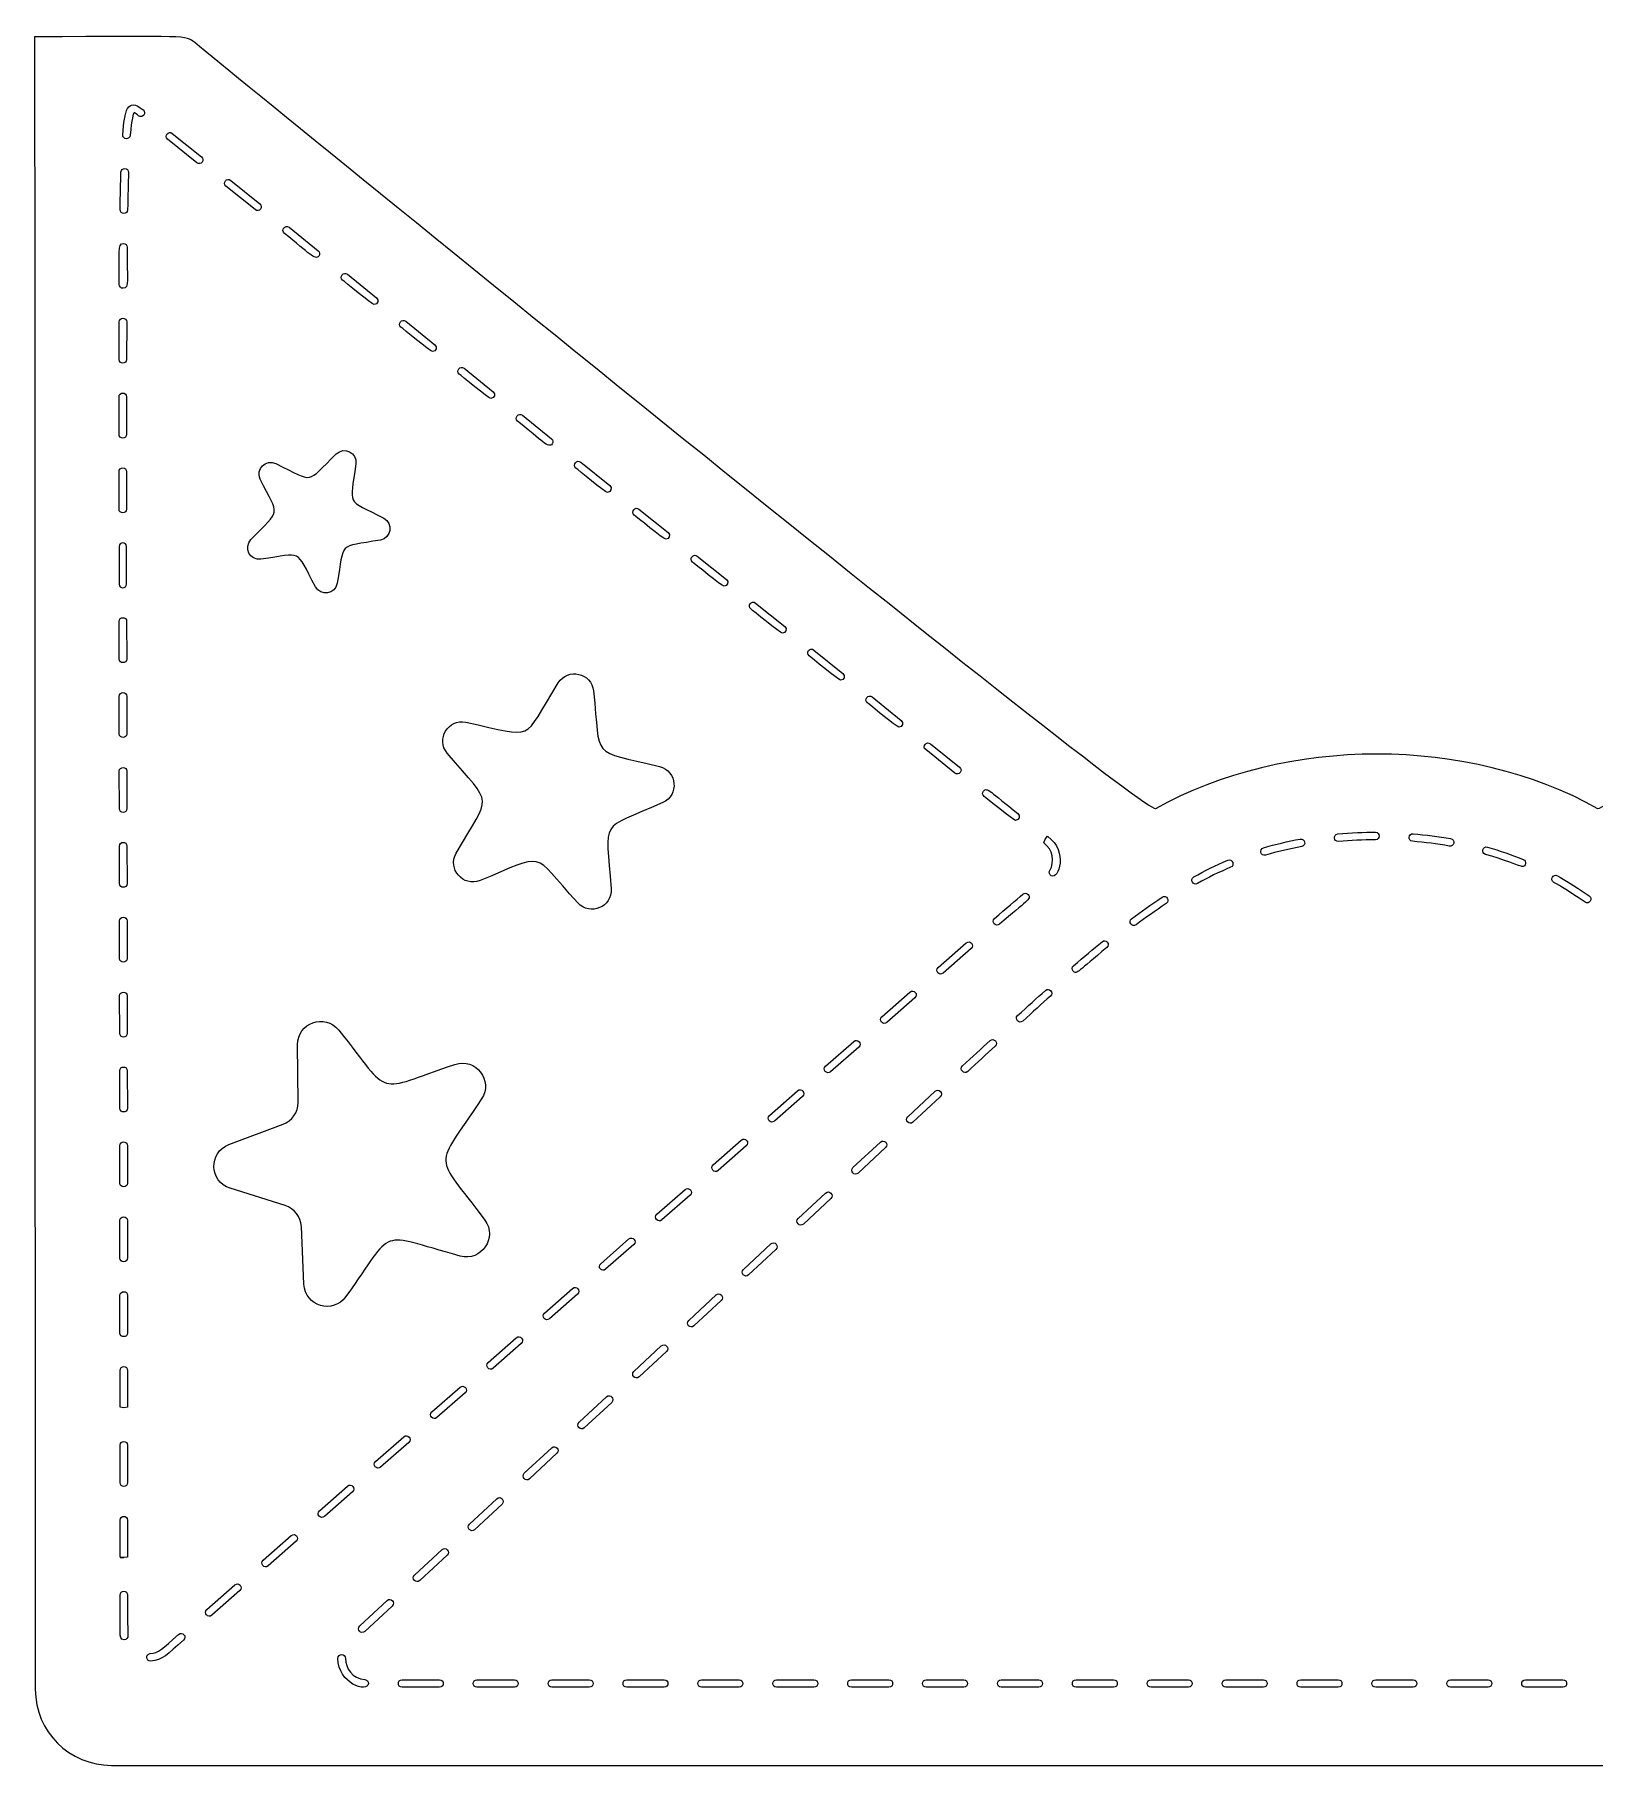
# Model space of a CAD drawing. Header units: inches. Extents: x 0.9 to 13, y 0.3 to 9.6.
# Drawn here: x 8.08 to 10.953, y 4.057 to 7.247 of the extents above; entities that cross this region are included whole.
import ezdxf

# ---------------------------------------------------------------- set-up
doc = ezdxf.new("R2010")
doc.units = ezdxf.units.IN
doc.header["$MEASUREMENT"] = 0
doc.layers.add('_U+0421_U+043B_U+043E_U+0439 1', color=7, linetype='Continuous')

msp = doc.modelspace()

# ---------------------------------------------------------------- linework, layer by layer
at = {"layer": '_U+0421_U+043B_U+043E_U+0439 1', "color": 12, "lineweight": 9, "true_color": 0xe30613}
msp.add_open_spline([(13.0232, 7.2427), (13.0232, 7.2427), (13.0225, 4.4555), (13.0221, 4.197), (13.0219, 4.1197), (12.9593, 4.0572), (12.882, 4.0572), (12.882, 4.0572), (8.2212, 4.0572), (8.2212, 4.0572), (8.1439, 4.0572), (8.0812, 4.1197), (8.0811, 4.197), (8.0806, 4.4556), (8.0799, 7.2427), (8.0799, 7.2427), (8.367, 7.2427), (8.3566, 7.2464), (8.3747, 7.2317), (8.5374, 7.0989), (10.1219, 5.8074), (10.1445, 5.8201), (10.3843, 5.9544), (10.7198, 5.9541), (10.9592, 5.8201), (10.9818, 5.8074), (12.5664, 7.099), (12.7291, 7.2317), (12.7473, 7.2465), (12.7372, 7.2427), (13.0232, 7.2427)], degree=3, knots=[0, 0, 0, 0, 1, 1, 1, 2, 2, 2, 3, 3, 3, 4, 4, 4, 5, 5, 5, 6, 6, 6, 7, 7, 7, 8, 8, 8, 9, 9, 9, 10, 10, 10, 10], dxfattribs=at)
at = {"layer": '_U+0421_U+043B_U+043E_U+0439 1', "color": 7, "lineweight": 9, "true_color": 0xffffff}
for points, knots in [([(8.2422, 7.0621), (8.2415, 7.053), (8.2554, 7.0519), (8.2561, 7.0611), (8.2585, 7.0915), (8.2615, 7.1006), (8.263, 7.1032), (8.2649, 7.1021), (8.2693, 7.0985), (8.2711, 7.0971), (8.2782, 7.0913), (8.2869, 7.1021), (8.2798, 7.1078), (8.2499, 7.1319), (8.2457, 7.1057), (8.2422, 7.0621)], [0, 0, 0, 0, 1, 1, 1, 2, 2, 2, 3, 3, 3, 4, 4, 4, 5, 5, 5, 5]), ([(8.3335, 7.0646), (8.3264, 7.0703), (8.3177, 7.0595), (8.3248, 7.0538), (8.3248, 7.0538), (8.3785, 7.0105), (8.3785, 7.0105), (8.3857, 7.0047), (8.3944, 7.0156), (8.3872, 7.0213), (8.3872, 7.0213), (8.3335, 7.0646), (8.3335, 7.0646)], [0, 0, 0, 0, 1, 1, 1, 2, 2, 2, 3, 3, 3, 4, 4, 4, 4]), ([(8.2389, 6.993), (8.2383, 6.9733), (8.2378, 6.9504), (8.2373, 6.924), (8.2372, 6.9148), (8.2511, 6.9146), (8.2512, 6.9238), (8.2517, 6.9501), (8.2522, 6.9729), (8.2528, 6.9926), (8.253, 7.0018), (8.2392, 7.0022), (8.2389, 6.993)], [0, 0, 0, 0, 1, 1, 1, 2, 2, 2, 3, 3, 3, 4, 4, 4, 4]), ([(8.486, 6.924), (8.4932, 6.9182), (8.5019, 6.929), (8.4947, 6.9348), (8.4947, 6.9348), (8.441, 6.978), (8.441, 6.978), (8.4338, 6.9838), (8.4251, 6.973), (8.4323, 6.9672), (8.4323, 6.9672), (8.486, 6.924), (8.486, 6.924)], [0, 0, 0, 0, 1, 1, 1, 2, 2, 2, 3, 3, 3, 4, 4, 4, 4]), ([(8.6032, 6.8384), (8.6056, 6.8414), (8.6052, 6.8458), (8.6022, 6.8482), (8.6022, 6.8482), (8.5484, 6.8915), (8.5484, 6.8915), (8.5416, 6.8971), (8.5327, 6.8863), (8.5401, 6.8803), (8.586, 6.8434), (8.5965, 6.83), (8.6032, 6.8384)], [0, 0, 0, 0, 1, 1, 1, 2, 2, 2, 3, 3, 3, 4, 4, 4, 4]), ([(8.2435, 6.8619), (8.2315, 6.862), (8.2363, 6.8431), (8.2359, 6.786), (8.2359, 6.7822), (8.239, 6.7791), (8.2428, 6.779), (8.2546, 6.779), (8.2498, 6.796), (8.2503, 6.8549), (8.2504, 6.8587), (8.2473, 6.8618), (8.2435, 6.8619)], [0, 0, 0, 0, 1, 1, 1, 2, 2, 2, 3, 3, 3, 4, 4, 4, 4]), ([(8.7053, 6.7493), (8.7118, 6.7493), (8.7147, 6.7576), (8.7096, 6.7617), (8.7096, 6.7617), (8.6559, 6.8049), (8.6559, 6.8049), (8.6488, 6.8107), (8.64, 6.7999), (8.6472, 6.7941), (8.6503, 6.7916), (8.7013, 6.7493), (8.7053, 6.7493)], [0, 0, 0, 0, 1, 1, 1, 2, 2, 2, 3, 3, 3, 4, 4, 4, 4]), ([(8.2495, 6.717), (8.2495, 6.7262), (8.2356, 6.7262), (8.2356, 6.717), (8.2356, 6.717), (8.2354, 6.6481), (8.2354, 6.6481), (8.2354, 6.6389), (8.2493, 6.6389), (8.2493, 6.648), (8.2493, 6.648), (8.2495, 6.717), (8.2495, 6.717)], [0, 0, 0, 0, 1, 1, 1, 2, 2, 2, 3, 3, 3, 4, 4, 4, 4]), ([(8.8127, 6.6627), (8.8192, 6.6627), (8.8222, 6.671), (8.817, 6.6751), (8.817, 6.6751), (8.7633, 6.7184), (8.7633, 6.7184), (8.7562, 6.7241), (8.7475, 6.7133), (8.7546, 6.7076), (8.7577, 6.7051), (8.8087, 6.6627), (8.8127, 6.6627)], [0, 0, 0, 0, 1, 1, 1, 2, 2, 2, 3, 3, 3, 4, 4, 4, 4]), ([(8.9201, 6.5762), (8.9266, 6.5762), (8.9296, 6.5844), (8.9245, 6.5885), (8.9245, 6.5885), (8.8708, 6.6318), (8.8708, 6.6318), (8.8636, 6.6376), (8.8549, 6.6268), (8.862, 6.621), (8.8652, 6.6185), (8.9161, 6.5762), (8.9201, 6.5762)], [0, 0, 0, 0, 1, 1, 1, 2, 2, 2, 3, 3, 3, 4, 4, 4, 4]), ([(8.2353, 6.5791), (8.2353, 6.5791), (8.2353, 6.5101), (8.2353, 6.5101), (8.2353, 6.5009), (8.2492, 6.5009), (8.2492, 6.5101), (8.2492, 6.5101), (8.2492, 6.5791), (8.2492, 6.5791), (8.2492, 6.5882), (8.2353, 6.5883), (8.2353, 6.5791)], [0, 0, 0, 0, 1, 1, 1, 2, 2, 2, 3, 3, 3, 4, 4, 4, 4]), ([(9.0329, 6.4922), (9.0353, 6.4952), (9.0349, 6.4995), (9.0319, 6.5019), (9.0319, 6.5019), (8.9782, 6.5452), (8.9782, 6.5452), (8.971, 6.551), (8.9623, 6.5402), (8.9695, 6.5344), (9.0156, 6.4972), (9.0262, 6.4838), (9.0329, 6.4922)], [0, 0, 0, 0, 1, 1, 1, 2, 2, 2, 3, 3, 3, 4, 4, 4, 4]), ([(8.4955, 6.4273), (8.5305, 6.3558), (8.5346, 6.3747), (8.4782, 6.3159), (8.4641, 6.3012), (8.4765, 6.277), (8.4967, 6.2798), (8.5755, 6.291), (8.5587, 6.3007), (8.5972, 6.2289), (8.6068, 6.211), (8.6338, 6.2153), (8.6372, 6.2354), (8.6509, 6.3138), (8.6366, 6.3008), (8.7167, 6.3152), (8.7368, 6.3188), (8.741, 6.3458), (8.723, 6.3553), (8.6526, 6.3926), (8.6605, 6.3749), (8.6716, 6.4556), (8.6743, 6.4758), (8.65, 6.4881), (8.6354, 6.4739), (8.5782, 6.4185), (8.5975, 6.4205), (8.5242, 6.456), (8.5058, 6.4649), (8.4866, 6.4456), (8.4955, 6.4273)], [0, 0, 0, 0, 1, 1, 1, 2, 2, 2, 3, 3, 3, 4, 4, 4, 5, 5, 5, 6, 6, 6, 7, 7, 7, 8, 8, 8, 9, 9, 9, 10, 10, 10, 10]), ([(8.2492, 6.3721), (8.2492, 6.3721), (8.2492, 6.4411), (8.2492, 6.4411), (8.2492, 6.4503), (8.2353, 6.4503), (8.2353, 6.4411), (8.2353, 6.4411), (8.2353, 6.3721), (8.2353, 6.3721), (8.2353, 6.3629), (8.2492, 6.3629), (8.2492, 6.3721)], [0, 0, 0, 0, 1, 1, 1, 2, 2, 2, 3, 3, 3, 4, 4, 4, 4]), ([(9.1349, 6.403), (9.1414, 6.403), (9.1443, 6.4113), (9.1393, 6.4154), (9.1393, 6.4154), (9.0856, 6.4587), (9.0856, 6.4587), (9.0784, 6.4644), (9.0697, 6.4536), (9.0768, 6.4479), (9.08, 6.4453), (9.1309, 6.403), (9.1349, 6.403)], [0, 0, 0, 0, 1, 1, 1, 2, 2, 2, 3, 3, 3, 4, 4, 4, 4]), ([(9.2423, 6.3165), (9.2488, 6.3165), (9.2517, 6.3247), (9.2466, 6.3288), (9.2466, 6.3288), (9.193, 6.3721), (9.193, 6.3721), (9.1858, 6.3779), (9.1771, 6.367), (9.1842, 6.3613), (9.1873, 6.3588), (9.2383, 6.3165), (9.2423, 6.3165)], [0, 0, 0, 0, 1, 1, 1, 2, 2, 2, 3, 3, 3, 4, 4, 4, 4]), ([(8.2354, 6.2341), (8.2354, 6.2341), (8.2354, 6.3031), (8.2354, 6.3031), (8.2353, 6.3123), (8.2492, 6.3123), (8.2492, 6.3031), (8.2492, 6.3031), (8.2493, 6.2341), (8.2493, 6.2341), (8.2493, 6.225), (8.2354, 6.2249), (8.2354, 6.2341)], [0, 0, 0, 0, 1, 1, 1, 2, 2, 2, 3, 3, 3, 4, 4, 4, 4]), ([(9.3497, 6.2299), (9.3562, 6.2299), (9.3591, 6.2382), (9.354, 6.2423), (9.354, 6.2423), (9.3003, 6.2855), (9.3003, 6.2855), (9.2932, 6.2913), (9.2845, 6.2805), (9.2916, 6.2747), (9.2947, 6.2722), (9.3457, 6.2299), (9.3497, 6.2299)], [0, 0, 0, 0, 1, 1, 1, 2, 2, 2, 3, 3, 3, 4, 4, 4, 4]), ([(9.457, 6.1434), (9.4635, 6.1434), (9.4665, 6.1516), (9.4614, 6.1557), (9.4614, 6.1557), (9.4077, 6.199), (9.4077, 6.199), (9.4005, 6.2048), (9.3918, 6.1939), (9.399, 6.1882), (9.4021, 6.1857), (9.453, 6.1434), (9.457, 6.1434)], [0, 0, 0, 0, 1, 1, 1, 2, 2, 2, 3, 3, 3, 4, 4, 4, 4]), ([(8.2495, 6.0962), (8.2495, 6.0962), (8.2494, 6.1652), (8.2494, 6.1652), (8.2494, 6.1744), (8.2355, 6.1743), (8.2355, 6.1651), (8.2355, 6.1651), (8.2356, 6.0961), (8.2356, 6.0961), (8.2356, 6.0869), (8.2495, 6.087), (8.2495, 6.0962)], [0, 0, 0, 0, 1, 1, 1, 2, 2, 2, 3, 3, 3, 4, 4, 4, 4]), ([(9.5643, 6.0569), (9.5708, 6.0569), (9.5738, 6.0652), (9.5687, 6.0692), (9.5687, 6.0692), (9.515, 6.1125), (9.515, 6.1125), (9.5079, 6.1183), (9.4992, 6.1074), (9.5063, 6.1017), (9.5094, 6.0992), (9.5604, 6.0569), (9.5643, 6.0569)], [0, 0, 0, 0, 1, 1, 1, 2, 2, 2, 3, 3, 3, 4, 4, 4, 4]), ([(8.8564, 5.7381), (8.8397, 5.709), (8.8691, 5.6753), (8.9002, 5.6878), (9.024, 5.738), (8.9928, 5.7433), (9.0804, 5.6465), (9.1029, 5.6217), (9.1441, 5.6393), (9.1417, 5.6727), (9.1323, 5.8059), (9.1176, 5.778), (9.2367, 5.8313), (9.2673, 5.845), (9.2633, 5.8896), (9.2308, 5.8977), (9.1011, 5.9299), (9.1232, 5.9073), (9.1092, 6.0371), (9.1056, 6.0704), (9.062, 6.0804), (9.0443, 6.0519), (8.9754, 5.9414), (9.0059, 5.9517), (8.8742, 5.9794), (8.8414, 5.9863), (8.8184, 5.9479), (8.8399, 5.9223), (8.9259, 5.82), (8.9214, 5.8513), (8.8564, 5.7381)], [0, 0, 0, 0, 1, 1, 1, 2, 2, 2, 3, 3, 3, 4, 4, 4, 5, 5, 5, 6, 6, 6, 7, 7, 7, 8, 8, 8, 9, 9, 9, 10, 10, 10, 10]), ([(8.2497, 5.9582), (8.2497, 5.9582), (8.2496, 6.0272), (8.2496, 6.0272), (8.2496, 6.0364), (8.2357, 6.0361), (8.2357, 6.0271), (8.2357, 6.0271), (8.2358, 5.9581), (8.2358, 5.9581), (8.2358, 5.9489), (8.2497, 5.949), (8.2497, 5.9582)], [0, 0, 0, 0, 1, 1, 1, 2, 2, 2, 3, 3, 3, 4, 4, 4, 4]), ([(9.6717, 5.9705), (9.6782, 5.9705), (9.6812, 5.9788), (9.6761, 5.9829), (9.6761, 5.9829), (9.6224, 6.0261), (9.6224, 6.0261), (9.6153, 6.0318), (9.6065, 6.021), (9.6137, 6.0152), (9.6168, 6.0127), (9.6677, 5.9705), (9.6717, 5.9705)], [0, 0, 0, 0, 1, 1, 1, 2, 2, 2, 3, 3, 3, 4, 4, 4, 4]), ([(9.7747, 5.8858), (9.7819, 5.88), (9.7906, 5.8909), (9.7834, 5.8966), (9.7834, 5.8966), (9.7297, 5.9397), (9.7297, 5.9397), (9.7225, 5.9454), (9.7139, 5.9346), (9.721, 5.9289), (9.721, 5.9289), (9.7747, 5.8858), (9.7747, 5.8858)], [0, 0, 0, 0, 1, 1, 1, 2, 2, 2, 3, 3, 3, 4, 4, 4, 4]), ([(8.2499, 5.8202), (8.2499, 5.8202), (8.2498, 5.8892), (8.2498, 5.8892), (8.2498, 5.8985), (8.2359, 5.898), (8.2359, 5.8891), (8.2359, 5.8891), (8.236, 5.8202), (8.236, 5.8202), (8.236, 5.8109), (8.2499, 5.811), (8.2499, 5.8202)], [0, 0, 0, 0, 1, 1, 1, 2, 2, 2, 3, 3, 3, 4, 4, 4, 4]), ([(9.8867, 5.7986), (9.8933, 5.7986), (9.8962, 5.8069), (9.891, 5.811), (9.8402, 5.8509), (9.8341, 5.8609), (9.8274, 5.8525), (9.825, 5.8495), (9.8255, 5.8452), (9.8285, 5.8428), (9.8316, 5.8403), (9.8828, 5.7986), (9.8867, 5.7986)], [0, 0, 0, 0, 1, 1, 1, 2, 2, 2, 3, 3, 3, 4, 4, 4, 4]), ([(10.4812, 5.7597), (10.5037, 5.7618), (10.5267, 5.7628), (10.5494, 5.7629), (10.5586, 5.7629), (10.5586, 5.7768), (10.5494, 5.7768), (10.5288, 5.7768), (10.5042, 5.7758), (10.4799, 5.7735), (10.4707, 5.7727), (10.472, 5.7588), (10.4812, 5.7597)], [0, 0, 0, 0, 1, 1, 1, 2, 2, 2, 3, 3, 3, 4, 4, 4, 4]), ([(10.6177, 5.7601), (10.6405, 5.7582), (10.6633, 5.7552), (10.6854, 5.7512), (10.6945, 5.7496), (10.6969, 5.7633), (10.6879, 5.7649), (10.6653, 5.7689), (10.6421, 5.7719), (10.6189, 5.7739), (10.6098, 5.7748), (10.6085, 5.7609), (10.6177, 5.7601)], [0, 0, 0, 0, 1, 1, 1, 2, 2, 2, 3, 3, 3, 4, 4, 4, 4]), ([(8.2501, 5.6822), (8.2501, 5.6822), (8.25, 5.7512), (8.25, 5.7512), (8.25, 5.7603), (8.2361, 5.7603), (8.2361, 5.7511), (8.2361, 5.7511), (8.2362, 5.6821), (8.2362, 5.6821), (8.2362, 5.6729), (8.2501, 5.673), (8.2501, 5.6822)], [0, 0, 0, 0, 1, 1, 1, 2, 2, 2, 3, 3, 3, 4, 4, 4, 4]), ([(9.9457, 5.769), (9.9457, 5.769), (9.9452, 5.7694), (9.9452, 5.7694), (9.9452, 5.7694), (9.9411, 5.7638), (9.9411, 5.7638), (9.9411, 5.7638), (9.9386, 5.757), (9.9386, 5.757), (9.9556, 5.7447), (9.9589, 5.7225), (9.9496, 5.7062), (9.9477, 5.7029), (9.9489, 5.6986), (9.9522, 5.6967), (9.9661, 5.6888), (9.9838, 5.7414), (9.9457, 5.769)], [0, 0, 0, 0, 1, 1, 1, 2, 2, 2, 3, 3, 3, 4, 4, 4, 5, 5, 5, 6, 6, 6, 6]), ([(10.3471, 5.7347), (10.3685, 5.7409), (10.3908, 5.7462), (10.4135, 5.7504), (10.4225, 5.7521), (10.42, 5.7658), (10.4109, 5.7641), (10.3878, 5.7598), (10.3651, 5.7544), (10.3432, 5.748), (10.3344, 5.7455), (10.3383, 5.7321), (10.3471, 5.7347)], [0, 0, 0, 0, 1, 1, 1, 2, 2, 2, 3, 3, 3, 4, 4, 4, 4]), ([(10.752, 5.7359), (10.7828, 5.7272), (10.8191, 5.7133), (10.8191, 5.7133), (10.8267, 5.7133), (10.8288, 5.7238), (10.8217, 5.7267), (10.8007, 5.7352), (10.7785, 5.7428), (10.7558, 5.7493), (10.747, 5.7518), (10.7431, 5.7384), (10.752, 5.7359)], [0, 0, 0, 0, 1, 1, 1, 2, 2, 2, 3, 3, 3, 4, 4, 4, 4]), ([(10.2774, 5.725), (10.2554, 5.7159), (10.2343, 5.7056), (10.2147, 5.6943), (10.2068, 5.6898), (10.2136, 5.6777), (10.2217, 5.6823), (10.2407, 5.6932), (10.2613, 5.7033), (10.2827, 5.7122), (10.2911, 5.7157), (10.286, 5.7285), (10.2774, 5.725)], [0, 0, 0, 0, 1, 1, 1, 2, 2, 2, 3, 3, 3, 4, 4, 4, 4]), ([(10.9431, 5.6594), (10.9112, 5.6807), (10.899, 5.6883), (10.8846, 5.6965), (10.8766, 5.701), (10.8698, 5.6889), (10.8778, 5.6844), (10.8917, 5.6765), (10.9034, 5.6692), (10.9354, 5.6478), (10.943, 5.6427), (10.9507, 5.6542), (10.9431, 5.6594)], [0, 0, 0, 0, 1, 1, 1, 2, 2, 2, 3, 3, 3, 4, 4, 4, 4]), ([(9.9099, 5.6618), (9.9074, 5.6647), (9.9031, 5.6651), (9.9001, 5.6627), (9.8865, 5.6512), (9.8695, 5.6366), (9.8478, 5.618), (9.8409, 5.612), (9.85, 5.6014), (9.8569, 5.6074), (9.9065, 5.6502), (9.9167, 5.6537), (9.9099, 5.6618)], [0, 0, 0, 0, 1, 1, 1, 2, 2, 2, 3, 3, 3, 4, 4, 4, 4]), ([(10.1565, 5.657), (10.1355, 5.6429), (10.1176, 5.6303), (10.1002, 5.6174), (10.0928, 5.6119), (10.1011, 5.6008), (10.1084, 5.6063), (10.1257, 5.619), (10.1434, 5.6315), (10.1642, 5.6454), (10.1719, 5.6506), (10.164, 5.6621), (10.1565, 5.657)], [0, 0, 0, 0, 1, 1, 1, 2, 2, 2, 3, 3, 3, 4, 4, 4, 4]), ([(8.2503, 5.5442), (8.2503, 5.5442), (8.2502, 5.6132), (8.2502, 5.6132), (8.2502, 5.6224), (8.2363, 5.6223), (8.2363, 5.6132), (8.2363, 5.6132), (8.2364, 5.5442), (8.2364, 5.5442), (8.2364, 5.5349), (8.2503, 5.535), (8.2503, 5.5442)], [0, 0, 0, 0, 1, 1, 1, 2, 2, 2, 3, 3, 3, 4, 4, 4, 4]), ([(9.7531, 5.5171), (9.7531, 5.5171), (9.8049, 5.5624), (9.8049, 5.5624), (9.8119, 5.5684), (9.8027, 5.5789), (9.7958, 5.5728), (9.7958, 5.5728), (9.7439, 5.5276), (9.7439, 5.5276), (9.737, 5.5215), (9.7462, 5.5111), (9.7531, 5.5171)], [0, 0, 0, 0, 1, 1, 1, 2, 2, 2, 3, 3, 3, 4, 4, 4, 4]), ([(10.0546, 5.5643), (10.0617, 5.5701), (10.0529, 5.5809), (10.0458, 5.575), (10.0298, 5.5619), (10.0126, 5.5474), (9.9932, 5.5306), (9.9903, 5.5281), (9.99, 5.5237), (9.9925, 5.5208), (9.9993, 5.513), (10.0022, 5.5215), (10.0546, 5.5643)], [0, 0, 0, 0, 1, 1, 1, 2, 2, 2, 3, 3, 3, 4, 4, 4, 4]), ([(9.6495, 5.4263), (9.6495, 5.4263), (9.7013, 5.4718), (9.7013, 5.4718), (9.7082, 5.4778), (9.699, 5.4883), (9.6921, 5.4822), (9.6921, 5.4822), (9.6403, 5.4368), (9.6403, 5.4368), (9.6334, 5.4307), (9.6426, 5.4203), (9.6495, 5.4263)], [0, 0, 0, 0, 1, 1, 1, 2, 2, 2, 3, 3, 3, 4, 4, 4, 4]), ([(9.9415, 5.4852), (9.9258, 5.4711), (9.9089, 5.4559), (9.8904, 5.4391), (9.8836, 5.433), (9.893, 5.4227), (9.8998, 5.4288), (9.9182, 5.4456), (9.9351, 5.4608), (9.9508, 5.4748), (9.9576, 5.4809), (9.9484, 5.4913), (9.9415, 5.4852)], [0, 0, 0, 0, 1, 1, 1, 2, 2, 2, 3, 3, 3, 4, 4, 4, 4]), ([(8.2505, 5.4062), (8.2505, 5.4062), (8.2504, 5.4752), (8.2504, 5.4752), (8.2504, 5.4844), (8.2365, 5.4843), (8.2365, 5.4752), (8.2365, 5.4752), (8.2366, 5.4062), (8.2366, 5.4062), (8.2366, 5.3969), (8.2505, 5.397), (8.2505, 5.4062)], [0, 0, 0, 0, 1, 1, 1, 2, 2, 2, 3, 3, 3, 4, 4, 4, 4]), ([(8.909, 5.062), (8.8145, 5.1897), (8.8144, 5.1509), (8.903, 5.2852), (8.9252, 5.3189), (8.8923, 5.3618), (8.854, 5.3489), (8.7033, 5.2985), (8.7402, 5.2865), (8.6399, 5.4122), (8.6147, 5.4438), (8.5637, 5.4257), (8.5641, 5.3853), (8.5641, 5.3853), (8.565, 5.2788), (8.565, 5.2788), (8.5652, 5.261), (8.5542, 5.2449), (8.5374, 5.2386), (8.5374, 5.2386), (8.4378, 5.2012), (8.4378, 5.2012), (8.3999, 5.187), (8.4014, 5.133), (8.4399, 5.1208), (8.4399, 5.1208), (8.5415, 5.0888), (8.5415, 5.0888), (8.5585, 5.0834), (8.5704, 5.068), (8.5712, 5.0502), (8.5712, 5.0502), (8.576, 4.9438), (8.576, 4.9438), (8.5778, 4.9034), (8.6296, 4.8881), (8.6531, 4.921), (8.7453, 5.0504), (8.7085, 5.0384), (8.8635, 4.9957), (8.9025, 4.985), (8.933, 5.0295), (8.909, 5.062)], [0, 0, 0, 0, 1, 1, 1, 2, 2, 2, 3, 3, 3, 4, 4, 4, 5, 5, 5, 6, 6, 6, 7, 7, 7, 8, 8, 8, 9, 9, 9, 10, 10, 10, 11, 11, 11, 12, 12, 12, 13, 13, 13, 14, 14, 14, 14]), ([(9.5459, 5.3354), (9.5459, 5.3354), (9.5977, 5.3809), (9.5977, 5.3809), (9.6046, 5.3869), (9.5955, 5.3974), (9.5885, 5.3913), (9.5885, 5.3913), (9.5368, 5.3459), (9.5368, 5.3459), (9.5299, 5.3398), (9.539, 5.3294), (9.5459, 5.3354)], [0, 0, 0, 0, 1, 1, 1, 2, 2, 2, 3, 3, 3, 4, 4, 4, 4]), ([(9.8396, 5.3927), (9.8237, 5.3782), (9.8069, 5.3627), (9.789, 5.3462), (9.7822, 5.3399), (9.7917, 5.3297), (9.7984, 5.3359), (9.8163, 5.3524), (9.8331, 5.3679), (9.849, 5.3825), (9.8558, 5.3887), (9.8464, 5.3989), (9.8396, 5.3927)], [0, 0, 0, 0, 1, 1, 1, 2, 2, 2, 3, 3, 3, 4, 4, 4, 4]), ([(8.2507, 5.2682), (8.2507, 5.2682), (8.2506, 5.3372), (8.2506, 5.3372), (8.2506, 5.3464), (8.2367, 5.3463), (8.2367, 5.3372), (8.2367, 5.3372), (8.2368, 5.2682), (8.2368, 5.2682), (8.2368, 5.2589), (8.2507, 5.259), (8.2507, 5.2682)], [0, 0, 0, 0, 1, 1, 1, 2, 2, 2, 3, 3, 3, 4, 4, 4, 4]), ([(9.4424, 5.2444), (9.4424, 5.2444), (9.4941, 5.2899), (9.4941, 5.2899), (9.501, 5.296), (9.4918, 5.3064), (9.485, 5.3004), (9.485, 5.3004), (9.4332, 5.2549), (9.4332, 5.2549), (9.4263, 5.2488), (9.4355, 5.2384), (9.4424, 5.2444)], [0, 0, 0, 0, 1, 1, 1, 2, 2, 2, 3, 3, 3, 4, 4, 4, 4]), ([(9.7384, 5.2994), (9.7384, 5.2994), (9.688, 5.2526), (9.688, 5.2526), (9.6813, 5.2464), (9.6907, 5.2362), (9.6974, 5.2424), (9.6974, 5.2424), (9.7479, 5.2892), (9.7479, 5.2892), (9.7546, 5.2955), (9.7451, 5.3057), (9.7384, 5.2994)], [0, 0, 0, 0, 1, 1, 1, 2, 2, 2, 3, 3, 3, 4, 4, 4, 4]), ([(8.2508, 5.1302), (8.2508, 5.1302), (8.2507, 5.1992), (8.2507, 5.1992), (8.2507, 5.2084), (8.2368, 5.2083), (8.2368, 5.1992), (8.2368, 5.1992), (8.2369, 5.1302), (8.2369, 5.1302), (8.2369, 5.121), (8.2508, 5.121), (8.2508, 5.1302)], [0, 0, 0, 0, 1, 1, 1, 2, 2, 2, 3, 3, 3, 4, 4, 4, 4]), ([(9.3388, 5.1534), (9.3388, 5.1534), (9.3906, 5.1989), (9.3906, 5.1989), (9.3975, 5.205), (9.3883, 5.2154), (9.3814, 5.2093), (9.3814, 5.2093), (9.3296, 5.1638), (9.3296, 5.1638), (9.3227, 5.1578), (9.3319, 5.1473), (9.3388, 5.1534)], [0, 0, 0, 0, 1, 1, 1, 2, 2, 2, 3, 3, 3, 4, 4, 4, 4]), ([(9.6375, 5.2057), (9.6375, 5.2057), (9.5871, 5.1588), (9.5871, 5.1588), (9.5804, 5.1526), (9.5899, 5.1424), (9.5966, 5.1487), (9.5966, 5.1487), (9.647, 5.1956), (9.647, 5.1956), (9.6537, 5.2018), (9.6443, 5.212), (9.6375, 5.2057)], [0, 0, 0, 0, 1, 1, 1, 2, 2, 2, 3, 3, 3, 4, 4, 4, 4]), ([(9.2352, 5.0623), (9.2352, 5.0623), (9.287, 5.1078), (9.287, 5.1078), (9.2939, 5.1139), (9.2847, 5.1243), (9.2778, 5.1183), (9.2778, 5.1183), (9.2261, 5.0728), (9.2261, 5.0728), (9.2192, 5.0667), (9.2283, 5.0563), (9.2352, 5.0623)], [0, 0, 0, 0, 1, 1, 1, 2, 2, 2, 3, 3, 3, 4, 4, 4, 4]), ([(9.5367, 5.1119), (9.5367, 5.1119), (9.4863, 5.065), (9.4863, 5.065), (9.4795, 5.0587), (9.489, 5.0485), (9.4957, 5.0548), (9.4957, 5.0548), (9.5462, 5.1018), (9.5462, 5.1018), (9.5529, 5.108), (9.5434, 5.1182), (9.5367, 5.1119)], [0, 0, 0, 0, 1, 1, 1, 2, 2, 2, 3, 3, 3, 4, 4, 4, 4]), ([(8.2509, 4.9922), (8.2509, 4.9922), (8.2509, 5.0612), (8.2509, 5.0612), (8.2509, 5.0703), (8.237, 5.0703), (8.237, 5.0611), (8.237, 5.0611), (8.237, 4.9921), (8.237, 4.9921), (8.237, 4.983), (8.2509, 4.9829), (8.2509, 4.9922)], [0, 0, 0, 0, 1, 1, 1, 2, 2, 2, 3, 3, 3, 4, 4, 4, 4]), ([(9.1743, 5.0272), (9.1743, 5.0272), (9.1225, 4.9817), (9.1225, 4.9817), (9.1156, 4.9757), (9.1247, 4.9652), (9.1316, 4.9713), (9.1316, 4.9713), (9.1834, 5.0168), (9.1834, 5.0168), (9.1903, 5.0228), (9.1811, 5.0333), (9.1743, 5.0272)], [0, 0, 0, 0, 1, 1, 1, 2, 2, 2, 3, 3, 3, 4, 4, 4, 4]), ([(9.4358, 5.018), (9.4358, 5.018), (9.3854, 4.971), (9.3854, 4.971), (9.3787, 4.9648), (9.3882, 4.9546), (9.3949, 4.9609), (9.3949, 4.9609), (9.4453, 5.0078), (9.4453, 5.0078), (9.452, 5.0141), (9.4426, 5.0243), (9.4358, 5.018)], [0, 0, 0, 0, 1, 1, 1, 2, 2, 2, 3, 3, 3, 4, 4, 4, 4]), ([(8.251, 4.8542), (8.251, 4.8542), (8.251, 4.9232), (8.251, 4.9232), (8.251, 4.9323), (8.2371, 4.9323), (8.2371, 4.9231), (8.2371, 4.9231), (8.2371, 4.8541), (8.2371, 4.8541), (8.2371, 4.845), (8.251, 4.8449), (8.251, 4.8542)], [0, 0, 0, 0, 1, 1, 1, 2, 2, 2, 3, 3, 3, 4, 4, 4, 4]), ([(9.0707, 4.9361), (9.0707, 4.9361), (9.0189, 4.8906), (9.0189, 4.8906), (9.012, 4.8845), (9.0212, 4.8741), (9.028, 4.8802), (9.028, 4.8802), (9.0798, 4.9257), (9.0798, 4.9257), (9.0867, 4.9318), (9.0775, 4.9422), (9.0707, 4.9361)], [0, 0, 0, 0, 1, 1, 1, 2, 2, 2, 3, 3, 3, 4, 4, 4, 4]), ([(9.335, 4.9241), (9.335, 4.9241), (9.2846, 4.8771), (9.2846, 4.8771), (9.2779, 4.8709), (9.2873, 4.8607), (9.2941, 4.867), (9.2941, 4.867), (9.3445, 4.9139), (9.3445, 4.9139), (9.3512, 4.9202), (9.3418, 4.9303), (9.335, 4.9241)], [0, 0, 0, 0, 1, 1, 1, 2, 2, 2, 3, 3, 3, 4, 4, 4, 4]), ([(8.967, 4.8451), (8.967, 4.8451), (8.9152, 4.7995), (8.9152, 4.7995), (8.9083, 4.7935), (8.9175, 4.783), (8.9244, 4.7891), (8.9244, 4.7891), (8.9762, 4.8346), (8.9762, 4.8346), (8.9831, 4.8407), (8.9739, 4.8511), (8.967, 4.8451)], [0, 0, 0, 0, 1, 1, 1, 2, 2, 2, 3, 3, 3, 4, 4, 4, 4]), ([(9.1931, 4.7731), (9.1931, 4.7731), (9.2436, 4.82), (9.2436, 4.82), (9.2503, 4.8263), (9.2409, 4.8364), (9.2341, 4.8302), (9.2341, 4.8302), (9.1837, 4.7832), (9.1837, 4.7832), (9.1769, 4.777), (9.1864, 4.7669), (9.1931, 4.7731)], [0, 0, 0, 0, 1, 1, 1, 2, 2, 2, 3, 3, 3, 4, 4, 4, 4]), ([(8.2511, 4.7174), (8.2511, 4.7174), (8.2511, 4.7851), (8.2511, 4.7851), (8.2511, 4.7943), (8.2372, 4.7943), (8.2372, 4.7851), (8.2372, 4.7851), (8.2372, 4.7174), (8.2372, 4.7174), (8.2372, 4.7174), (8.2442, 4.7161), (8.2442, 4.7161), (8.2442, 4.7161), (8.2511, 4.7174), (8.2511, 4.7174)], [0, 0, 0, 0, 1, 1, 1, 2, 2, 2, 3, 3, 3, 4, 4, 4, 5, 5, 5, 5]), ([(8.8634, 4.754), (8.8634, 4.754), (8.8116, 4.7084), (8.8116, 4.7084), (8.8047, 4.7024), (8.8139, 4.692), (8.8208, 4.698), (8.8208, 4.698), (8.8726, 4.7436), (8.8726, 4.7436), (8.8795, 4.7496), (8.8703, 4.7601), (8.8634, 4.754)], [0, 0, 0, 0, 1, 1, 1, 2, 2, 2, 3, 3, 3, 4, 4, 4, 4]), ([(9.1332, 4.7363), (9.1332, 4.7363), (9.0827, 4.6894), (9.0827, 4.6894), (9.076, 4.6831), (9.0855, 4.673), (9.0922, 4.6792), (9.0922, 4.6792), (9.1427, 4.7261), (9.1427, 4.7261), (9.1494, 4.7324), (9.1399, 4.7426), (9.1332, 4.7363)], [0, 0, 0, 0, 1, 1, 1, 2, 2, 2, 3, 3, 3, 4, 4, 4, 4]), ([(8.7171, 4.607), (8.7171, 4.607), (8.7689, 4.6525), (8.7689, 4.6525), (8.7759, 4.6586), (8.7666, 4.669), (8.7598, 4.6629), (8.7598, 4.6629), (8.708, 4.6174), (8.708, 4.6174), (8.7011, 4.6113), (8.7102, 4.6009), (8.7171, 4.607)], [0, 0, 0, 0, 1, 1, 1, 2, 2, 2, 3, 3, 3, 4, 4, 4, 4]), ([(8.2512, 4.5781), (8.2512, 4.5781), (8.2512, 4.6471), (8.2512, 4.6471), (8.2512, 4.6563), (8.2373, 4.6563), (8.2373, 4.6471), (8.2373, 4.6471), (8.2373, 4.5781), (8.2373, 4.5781), (8.2373, 4.569), (8.2512, 4.569), (8.2512, 4.5781)], [0, 0, 0, 0, 1, 1, 1, 2, 2, 2, 3, 3, 3, 4, 4, 4, 4]), ([(9.0323, 4.6424), (9.0323, 4.6424), (8.9818, 4.5955), (8.9818, 4.5955), (8.9751, 4.5893), (8.9845, 4.5791), (8.9912, 4.5853), (8.9912, 4.5853), (9.0417, 4.6323), (9.0417, 4.6323), (9.0485, 4.6385), (9.0389, 4.6487), (9.0323, 4.6424)], [0, 0, 0, 0, 1, 1, 1, 2, 2, 2, 3, 3, 3, 4, 4, 4, 4]), ([(8.6561, 4.5718), (8.6561, 4.5718), (8.6043, 4.5263), (8.6043, 4.5263), (8.5974, 4.5203), (8.6066, 4.5098), (8.6135, 4.5159), (8.6135, 4.5159), (8.6653, 4.5614), (8.6653, 4.5614), (8.6722, 4.5675), (8.663, 4.5779), (8.6561, 4.5718)], [0, 0, 0, 0, 1, 1, 1, 2, 2, 2, 3, 3, 3, 4, 4, 4, 4]), ([(8.9407, 4.5384), (8.9474, 4.5447), (8.938, 4.5549), (8.9312, 4.5486), (8.9312, 4.5486), (8.8807, 4.5017), (8.8807, 4.5017), (8.874, 4.4955), (8.8834, 4.4853), (8.8902, 4.4915), (8.8902, 4.4915), (8.9407, 4.5384), (8.9407, 4.5384)], [0, 0, 0, 0, 1, 1, 1, 2, 2, 2, 3, 3, 3, 4, 4, 4, 4]), ([(8.2512, 4.4407), (8.2512, 4.4407), (8.2512, 4.5091), (8.2512, 4.5091), (8.2512, 4.5183), (8.2373, 4.5183), (8.2373, 4.5091), (8.2373, 4.5091), (8.2373, 4.4407), (8.2373, 4.4407), (8.2415, 4.4404), (8.2403, 4.4402), (8.2512, 4.4407)], [0, 0, 0, 0, 1, 1, 1, 2, 2, 2, 3, 3, 3, 4, 4, 4, 4]), ([(8.5525, 4.4808), (8.5525, 4.4808), (8.5007, 4.4353), (8.5007, 4.4353), (8.4938, 4.4292), (8.5029, 4.4188), (8.5098, 4.4248), (8.5098, 4.4248), (8.5617, 4.4704), (8.5617, 4.4704), (8.5686, 4.4764), (8.5594, 4.4868), (8.5525, 4.4808)], [0, 0, 0, 0, 1, 1, 1, 2, 2, 2, 3, 3, 3, 4, 4, 4, 4]), ([(8.2373, 4.4401), (8.2373, 4.4401), (8.2443, 4.4401), (8.2443, 4.4401), (8.2422, 4.4403), (8.2428, 4.4404), (8.2373, 4.4401)], [0, 0, 0, 0, 1, 1, 1, 2, 2, 2, 2]), ([(8.8302, 4.4548), (8.8302, 4.4548), (8.7797, 4.4079), (8.7797, 4.4079), (8.7729, 4.4017), (8.7824, 4.3916), (8.7891, 4.3978), (8.7891, 4.3978), (8.8396, 4.4446), (8.8396, 4.4446), (8.8464, 4.4509), (8.8369, 4.4611), (8.8302, 4.4548)], [0, 0, 0, 0, 1, 1, 1, 2, 2, 2, 3, 3, 3, 4, 4, 4, 4]), ([(8.2512, 4.3711), (8.2512, 4.3803), (8.2373, 4.3803), (8.2373, 4.3711), (8.2373, 4.3711), (8.2373, 4.3021), (8.2373, 4.3021), (8.2373, 4.2954), (8.2379, 4.2888), (8.2447, 4.2888), (8.2489, 4.2888), (8.2521, 4.2926), (8.2516, 4.2967), (8.251, 4.301), (8.2512, 4.3668), (8.2512, 4.3711)], [0, 0, 0, 0, 1, 1, 1, 2, 2, 2, 3, 3, 3, 4, 4, 4, 5, 5, 5, 5]), ([(8.4488, 4.3897), (8.4488, 4.3897), (8.397, 4.3442), (8.397, 4.3442), (8.3901, 4.3382), (8.3993, 4.3277), (8.4062, 4.3338), (8.4062, 4.3338), (8.458, 4.3793), (8.458, 4.3793), (8.4649, 4.3853), (8.4557, 4.3958), (8.4488, 4.3897)], [0, 0, 0, 0, 1, 1, 1, 2, 2, 2, 3, 3, 3, 4, 4, 4, 4]), ([(8.7291, 4.3611), (8.7291, 4.3611), (8.6786, 4.3142), (8.6786, 4.3142), (8.6718, 4.308), (8.6813, 4.2978), (8.688, 4.304), (8.688, 4.304), (8.7386, 4.3509), (8.7386, 4.3509), (8.7453, 4.3571), (8.7358, 4.3673), (8.7291, 4.3611)], [0, 0, 0, 0, 1, 1, 1, 2, 2, 2, 3, 3, 3, 4, 4, 4, 4]), ([(8.3451, 4.2986), (8.3142, 4.2715), (8.3089, 4.2642), (8.2928, 4.2631), (8.2838, 4.2625), (8.2844, 4.2488), (8.2937, 4.2493), (8.3154, 4.2507), (8.324, 4.2616), (8.3543, 4.2882), (8.3612, 4.2943), (8.352, 4.3047), (8.3451, 4.2986)], [0, 0, 0, 0, 1, 1, 1, 2, 2, 2, 3, 3, 3, 4, 4, 4, 4]), ([(8.6882, 4.2152), (8.6649, 4.2168), (8.6523, 4.2366), (8.6523, 4.2544), (8.6523, 4.2636), (8.6385, 4.2636), (8.6385, 4.2544), (8.6385, 4.2078), (8.6934, 4.1905), (8.6946, 4.2078), (8.6949, 4.2116), (8.692, 4.2149), (8.6882, 4.2152)], [0, 0, 0, 0, 1, 1, 1, 2, 2, 2, 3, 3, 3, 4, 4, 4, 4]), ([(8.8256, 4.2151), (8.8256, 4.2151), (8.7566, 4.2151), (8.7566, 4.2151), (8.7475, 4.2151), (8.7475, 4.2012), (8.7566, 4.2012), (8.7566, 4.2012), (8.8256, 4.2012), (8.8256, 4.2012), (8.8348, 4.2012), (8.8348, 4.2151), (8.8256, 4.2151)], [0, 0, 0, 0, 1, 1, 1, 2, 2, 2, 3, 3, 3, 4, 4, 4, 4]), ([(8.9635, 4.2151), (8.9635, 4.2151), (8.8946, 4.2151), (8.8946, 4.2151), (8.8854, 4.2151), (8.8854, 4.2012), (8.8946, 4.2012), (8.8946, 4.2012), (8.9635, 4.2012), (8.9635, 4.2012), (8.9727, 4.2012), (8.9727, 4.2151), (8.9635, 4.2151)], [0, 0, 0, 0, 1, 1, 1, 2, 2, 2, 3, 3, 3, 4, 4, 4, 4]), ([(9.1015, 4.2151), (9.1015, 4.2151), (9.0325, 4.2151), (9.0325, 4.2151), (9.0233, 4.2151), (9.0233, 4.2012), (9.0325, 4.2012), (9.0325, 4.2012), (9.1015, 4.2012), (9.1015, 4.2012), (9.1107, 4.2012), (9.1107, 4.2151), (9.1015, 4.2151)], [0, 0, 0, 0, 1, 1, 1, 2, 2, 2, 3, 3, 3, 4, 4, 4, 4]), ([(9.2394, 4.2151), (9.2394, 4.2151), (9.1704, 4.2151), (9.1704, 4.2151), (9.1613, 4.2151), (9.1613, 4.2012), (9.1704, 4.2012), (9.1704, 4.2012), (9.2394, 4.2012), (9.2394, 4.2012), (9.2486, 4.2012), (9.2486, 4.2151), (9.2394, 4.2151)], [0, 0, 0, 0, 1, 1, 1, 2, 2, 2, 3, 3, 3, 4, 4, 4, 4]), ([(9.3773, 4.2151), (9.3773, 4.2151), (9.3084, 4.2151), (9.3084, 4.2151), (9.2992, 4.2151), (9.2992, 4.2012), (9.3084, 4.2012), (9.3084, 4.2012), (9.3773, 4.2012), (9.3773, 4.2012), (9.3865, 4.2012), (9.3865, 4.2151), (9.3773, 4.2151)], [0, 0, 0, 0, 1, 1, 1, 2, 2, 2, 3, 3, 3, 4, 4, 4, 4]), ([(9.5153, 4.2151), (9.5153, 4.2151), (9.4463, 4.2151), (9.4463, 4.2151), (9.4371, 4.2151), (9.4371, 4.2012), (9.4463, 4.2012), (9.4463, 4.2012), (9.5153, 4.2012), (9.5153, 4.2012), (9.5245, 4.2012), (9.5245, 4.2151), (9.5153, 4.2151)], [0, 0, 0, 0, 1, 1, 1, 2, 2, 2, 3, 3, 3, 4, 4, 4, 4]), ([(9.6532, 4.2151), (9.6532, 4.2151), (9.5842, 4.2151), (9.5842, 4.2151), (9.5751, 4.2151), (9.5751, 4.2012), (9.5842, 4.2012), (9.5842, 4.2012), (9.6532, 4.2012), (9.6532, 4.2012), (9.6624, 4.2012), (9.6624, 4.2151), (9.6532, 4.2151)], [0, 0, 0, 0, 1, 1, 1, 2, 2, 2, 3, 3, 3, 4, 4, 4, 4]), ([(9.7912, 4.2151), (9.7912, 4.2151), (9.7222, 4.2151), (9.7222, 4.2151), (9.713, 4.2151), (9.713, 4.2012), (9.7222, 4.2012), (9.7222, 4.2012), (9.7912, 4.2012), (9.7912, 4.2012), (9.8003, 4.2012), (9.8003, 4.2151), (9.7912, 4.2151)], [0, 0, 0, 0, 1, 1, 1, 2, 2, 2, 3, 3, 3, 4, 4, 4, 4]), ([(9.9291, 4.2151), (9.9291, 4.2151), (9.8601, 4.2151), (9.8601, 4.2151), (9.8509, 4.2151), (9.8509, 4.2012), (9.8601, 4.2012), (9.8601, 4.2012), (9.9291, 4.2012), (9.9291, 4.2012), (9.9383, 4.2012), (9.9383, 4.2151), (9.9291, 4.2151)], [0, 0, 0, 0, 1, 1, 1, 2, 2, 2, 3, 3, 3, 4, 4, 4, 4]), ([(10.067, 4.2151), (10.067, 4.2151), (9.9981, 4.2151), (9.9981, 4.2151), (9.9889, 4.2151), (9.9889, 4.2012), (9.9981, 4.2012), (9.9981, 4.2012), (10.067, 4.2012), (10.067, 4.2012), (10.0762, 4.2012), (10.0762, 4.2151), (10.067, 4.2151)], [0, 0, 0, 0, 1, 1, 1, 2, 2, 2, 3, 3, 3, 4, 4, 4, 4]), ([(10.205, 4.2151), (10.205, 4.2151), (10.136, 4.2151), (10.136, 4.2151), (10.1268, 4.2151), (10.1268, 4.2012), (10.136, 4.2012), (10.136, 4.2012), (10.205, 4.2012), (10.205, 4.2012), (10.2142, 4.2012), (10.2142, 4.2151), (10.205, 4.2151)], [0, 0, 0, 0, 1, 1, 1, 2, 2, 2, 3, 3, 3, 4, 4, 4, 4]), ([(10.3429, 4.2151), (10.3429, 4.2151), (10.2739, 4.2151), (10.2739, 4.2151), (10.2648, 4.2151), (10.2648, 4.2012), (10.2739, 4.2012), (10.2739, 4.2012), (10.3429, 4.2012), (10.3429, 4.2012), (10.3521, 4.2012), (10.3521, 4.2151), (10.3429, 4.2151)], [0, 0, 0, 0, 1, 1, 1, 2, 2, 2, 3, 3, 3, 4, 4, 4, 4]), ([(10.4808, 4.2151), (10.4808, 4.2151), (10.4119, 4.2151), (10.4119, 4.2151), (10.4027, 4.2151), (10.4027, 4.2012), (10.4119, 4.2012), (10.4119, 4.2012), (10.4808, 4.2012), (10.4808, 4.2012), (10.49, 4.2012), (10.49, 4.2151), (10.4808, 4.2151)], [0, 0, 0, 0, 1, 1, 1, 2, 2, 2, 3, 3, 3, 4, 4, 4, 4]), ([(10.6188, 4.2151), (10.6188, 4.2151), (10.5498, 4.2151), (10.5498, 4.2151), (10.5406, 4.2151), (10.5406, 4.2012), (10.5498, 4.2012), (10.5498, 4.2012), (10.6188, 4.2012), (10.6188, 4.2012), (10.628, 4.2012), (10.628, 4.2151), (10.6188, 4.2151)], [0, 0, 0, 0, 1, 1, 1, 2, 2, 2, 3, 3, 3, 4, 4, 4, 4]), ([(10.7567, 4.2151), (10.7567, 4.2151), (10.6877, 4.2151), (10.6877, 4.2151), (10.6786, 4.2151), (10.6786, 4.2012), (10.6877, 4.2012), (10.6877, 4.2012), (10.7567, 4.2012), (10.7567, 4.2012), (10.7659, 4.2012), (10.7659, 4.2151), (10.7567, 4.2151)], [0, 0, 0, 0, 1, 1, 1, 2, 2, 2, 3, 3, 3, 4, 4, 4, 4]), ([(10.8947, 4.2151), (10.8947, 4.2151), (10.8257, 4.2151), (10.8257, 4.2151), (10.8165, 4.2151), (10.8165, 4.2012), (10.8257, 4.2012), (10.8257, 4.2012), (10.8947, 4.2012), (10.8947, 4.2012), (10.9038, 4.2012), (10.9038, 4.2151), (10.8947, 4.2151)], [0, 0, 0, 0, 1, 1, 1, 2, 2, 2, 3, 3, 3, 4, 4, 4, 4])]:
    msp.add_open_spline(points, degree=3, knots=knots, dxfattribs=at)

doc.saveas('drawing.dxf')
